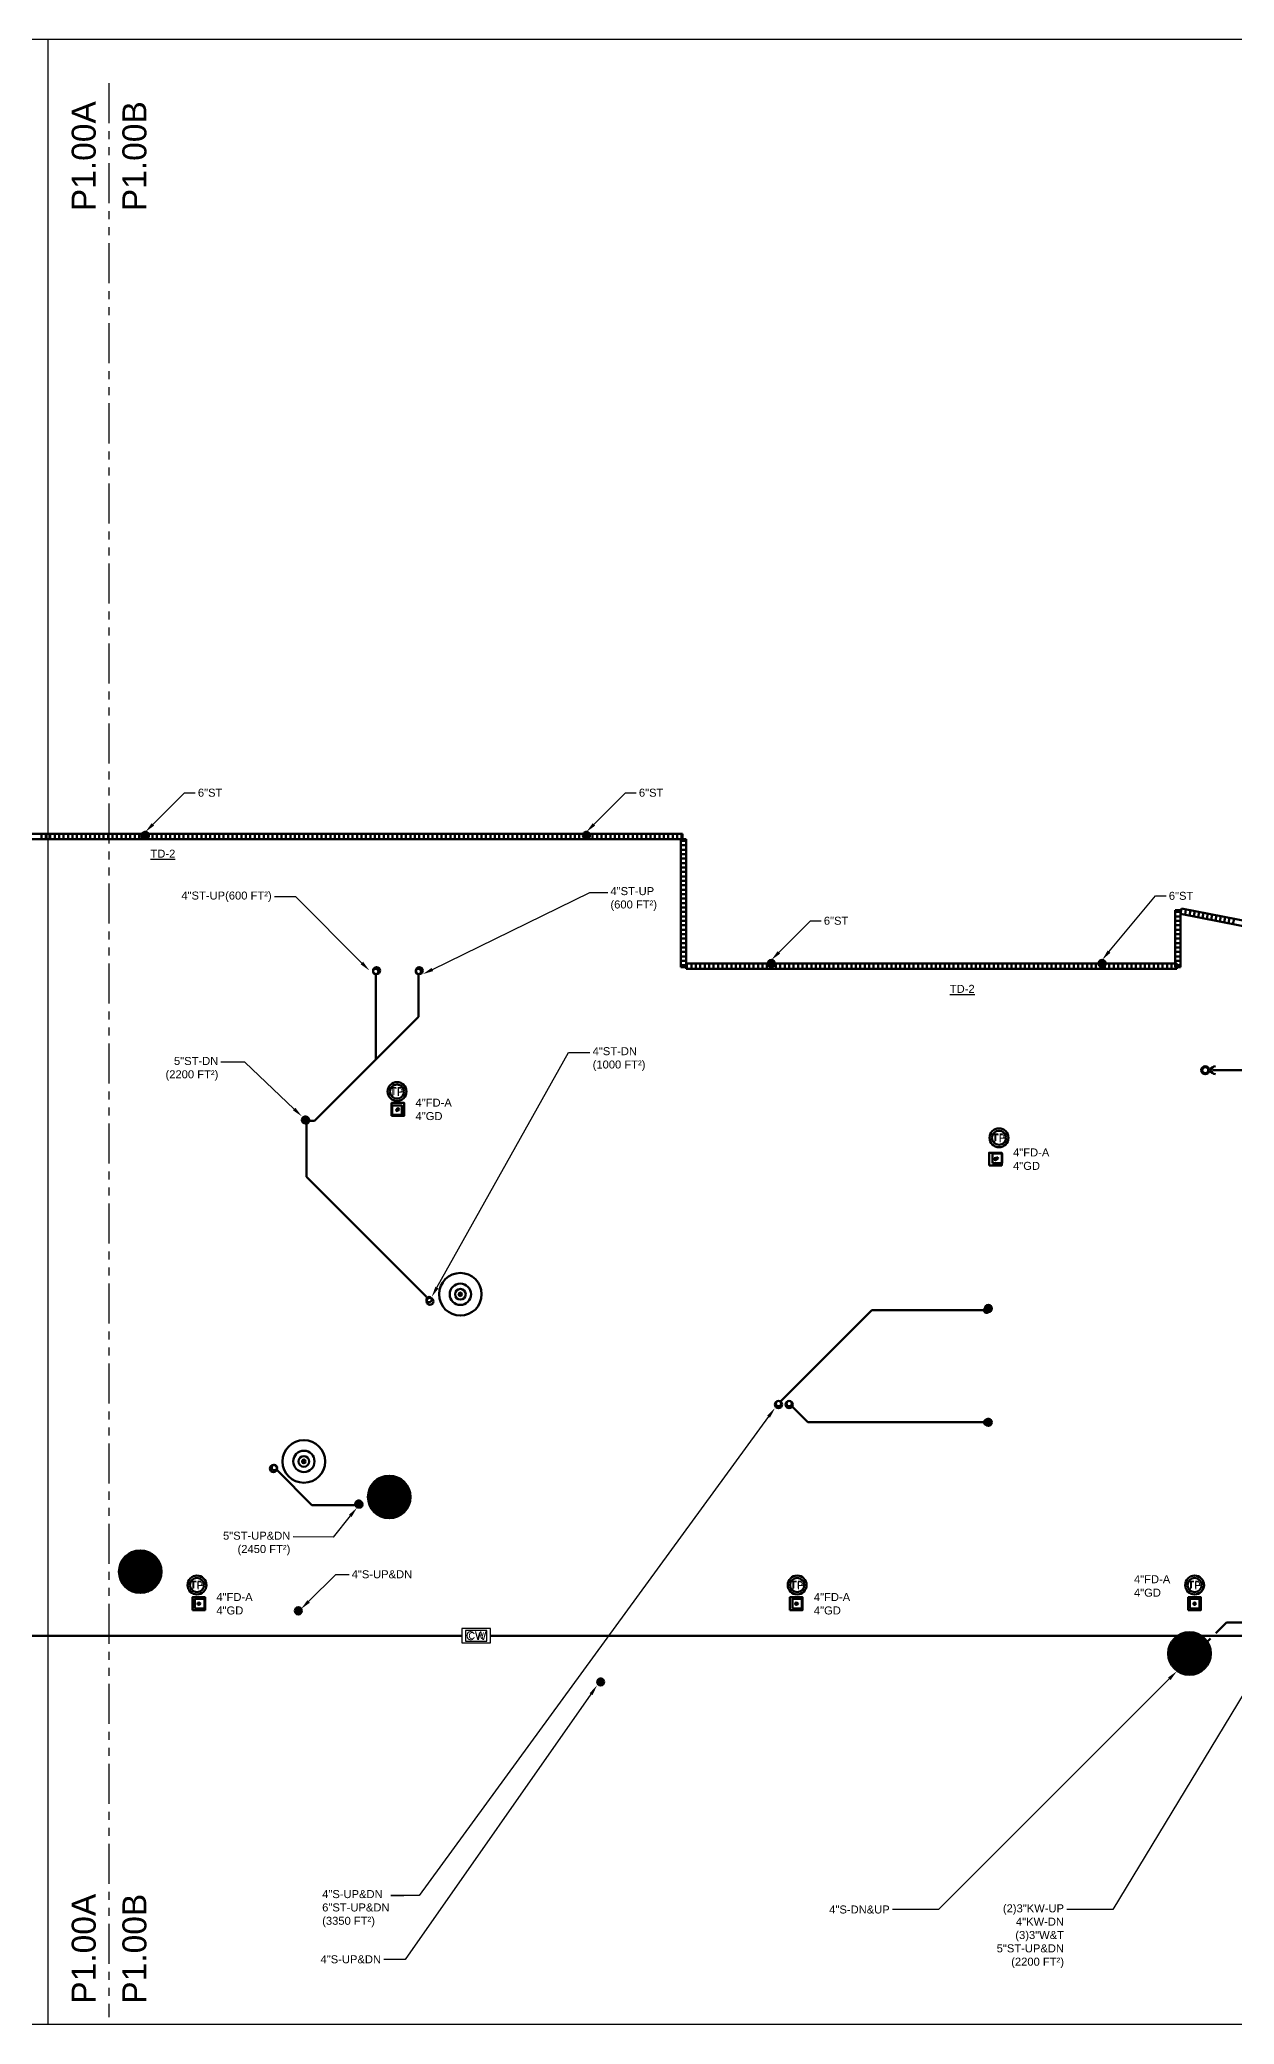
# Model space of a CAD drawing. Extents: x -3956 to 1666, y -2601 to 1886.
# Drawn here: x -2311 to -967, y -2601 to -369 of the extents above; entities that cross this region are included whole.
import ezdxf
from ezdxf.enums import TextEntityAlignment as Align

# ---------------------------------------------------------------- set-up
doc = ezdxf.new("R2010")
doc.units = 0
doc.header["$LTSCALE"] = 36
doc.header["$MEASUREMENT"] = 0
doc.linetypes.add('PHANTOM', pattern=[2.5, 1.25, -0.25, 0.25, -0.25, 0.25, -0.25])
doc.layers.add('G-ANNO-TEXT', color=70, linetype='Continuous')
doc.layers.add('P-DWG-LINE', color=3, linetype='PHANTOM')
for name, color, linetype, lineweight in [('P-CW-N', 4, 'Continuous', 60), ('P-CW-N @ 128', 4, 'Continuous', 60), ('P-CW-N @ 96', 4, 'Continuous', 60), ('P-GAS-N', 3, 'Continuous', 60), ('P-KW-N', 1, 'Continuous', 60), ('P-KW-N @ 128', 1, 'Continuous', 60), ('P-KW-N @ 96', 1, 'Continuous', 60), ('P-SAN-N', 6, 'Continuous', 60), ('P-SAN-N @ 1 (1)', 6, 'Continuous', 60), ('P-SAN-N @ 1 (2)', 6, 'Continuous', 60), ('P-SAN-N @ 12', 6, 'Continuous', 60), ('P-SAN-N @ 128', 6, 'Continuous', 60), ('P-SAN-N @ 16', 6, 'Continuous', 60), ('P-SAN-N @ 192', 6, 'Continuous', 60), ('P-SAN-N @ 2', 6, 'Continuous', 60), ('P-SAN-N @ 24', 6, 'Continuous', 60), ('P-SAN-N @ 384', 6, 'Continuous', 60), ('P-SAN-N @ 4', 6, 'Continuous', 60), ('P-SAN-N @ 48', 6, 'Continuous', 60), ('P-SAN-N @ 64', 6, 'Continuous', 60), ('P-SAN-N @ 768', 6, 'Continuous', 60), ('P-SAN-N @ 8', 6, 'Continuous', 60), ('P-SAN-N @ 96', 6, 'Continuous', 60), ('P-STRM-N', 2, 'Continuous', 60), ('P-STRM-N @ 1 (1)', 2, 'Continuous', 60), ('P-STRM-N @ 1 (2)', 2, 'Continuous', 60), ('P-STRM-N @ 12', 2, 'Continuous', 60), ('P-STRM-N @ 128', 2, 'Continuous', 60), ('P-STRM-N @ 16', 2, 'Continuous', 60), ('P-STRM-N @ 192', 2, 'Continuous', 60), ('P-STRM-N @ 2', 2, 'Continuous', 60), ('P-STRM-N @ 24', 2, 'Continuous', 60), ('P-STRM-N @ 384', 2, 'Continuous', 60), ('P-STRM-N @ 4', 2, 'Continuous', 60), ('P-STRM-N @ 48', 2, 'Continuous', 60), ('P-STRM-N @ 64', 2, 'Continuous', 60), ('P-STRM-N @ 768', 2, 'Continuous', 60), ('P-STRM-N @ 8', 2, 'Continuous', 60), ('P-STRM-N @ 96', 2, 'Continuous', 60)]:
    doc.layers.add(name, color=color, linetype=linetype, lineweight=lineweight)
doc.styles.add('Arial', font='arial.ttf')

# ---------------------------------------------------------------- blocks, each defined once
blk = doc.blocks.new('*U17')
at = {"linetype": 'Continuous'}
blk.add_lwpolyline([(-0.056, -0.056), (0.056, -0.056), (0.056, 0.056), (-0.056, 0.056)], close=True, dxfattribs=at)
at = {"color": 7, "linetype": 'Continuous'}
blk.add_circle((0, 0), 0.01, dxfattribs=at)
blk = doc.blocks.new('*U1371')
at = {"layer": 'P-SAN-N @ 128', "xscale": 128, "yscale": 128, "zscale": 128}
blk.add_blockref('*U17', (-1460, -2128.3), dxfattribs=at)
at = {"layer": 'P-SAN-N @ 96', "xscale": 96, "yscale": 96, "zscale": 96}
blk.add_blockref('*U17', (-1459, -2128.3), dxfattribs=at)
blk = doc.blocks.new('*U1372')
at = {"layer": 'P-SAN-N @ 128', "xscale": 128, "yscale": 128, "zscale": 128}
blk.add_blockref('*U17', (-1012, -2128.3), dxfattribs=at)
at = {"layer": 'P-SAN-N @ 96', "xscale": 96, "yscale": 96, "zscale": 96}
blk.add_blockref('*U17', (-1012, -2128.3), dxfattribs=at)
blk = doc.blocks.new('*U1378')
at = {"layer": 'P-SAN-N @ 128', "xscale": 128, "yscale": 128, "zscale": 128}
blk.add_blockref('*U17', (-1908, -1572.3), dxfattribs=at)
at = {"layer": 'P-SAN-N @ 96', "xscale": 96, "yscale": 96, "zscale": 96}
blk.add_blockref('*U17', (-1909, -1573.3), dxfattribs=at)
blk = doc.blocks.new('*U1379')
at = {"layer": 'P-SAN-N @ 128', "xscale": 128, "yscale": 128, "zscale": 128}
blk.add_blockref('*U17', (-1236, -1628.3), dxfattribs=at)
at = {"layer": 'P-SAN-N @ 96', "xscale": 96, "yscale": 96, "zscale": 96}
blk.add_blockref('*U17', (-1234, -1627.3), dxfattribs=at)
blk = doc.blocks.new('*U20')
at = {"linetype": 'Continuous'}
blk.add_circle((0, 0), 0.0352, dxfattribs=at)
blk.add_arc((0.09, 0), 0.0352, 90, 270, dxfattribs=at)
blk = doc.blocks.new('*U1386')
at = {"layer": 'P-KW-N @ 128', "xscale": 128, "yscale": 128, "zscale": 128}
blk.add_blockref('*U20', (-1000, -1528.3), dxfattribs=at)
at = {"layer": 'P-KW-N @ 96', "xscale": 96, "yscale": 96, "zscale": 96}
blk.add_blockref('*U20', (-1000, -1528.3), dxfattribs=at)
blk = doc.blocks.new('*U1406')
at = {"layer": 'P-SAN-N @ 128', "xscale": 128, "yscale": 128, "zscale": 128}
blk.add_blockref('*U17', (-2132, -2128.3), dxfattribs=at)
at = {"layer": 'P-SAN-N @ 96', "xscale": 96, "yscale": 96, "zscale": 96}
blk.add_blockref('*U17', (-2131, -2128.3), dxfattribs=at)
blk = doc.blocks.new('*U7')
blk.add_circle((0, 0), 0.0312)
blk = doc.blocks.new('*U1409')
at = {"layer": 'P-SAN-N @ 128', "xscale": 128, "yscale": 128, "zscale": 128, "rotation": 89.99999999999999}
blk.add_blockref('*U7', (-1480, -1904.3), dxfattribs=at)
at = {"layer": 'P-SAN-N @ 96', "xscale": 96, "yscale": 96, "zscale": 96, "rotation": 89.99999999999999}
blk.add_blockref('*U7', (-1480, -1903.3), dxfattribs=at)
blk = doc.blocks.new('*U1410')
at = {"layer": 'P-STRM-N @ 128', "xscale": 128, "yscale": 128, "zscale": 128}
blk.add_blockref('*U7', (-1468, -1904.3), dxfattribs=at)
at = {"layer": 'P-STRM-N @ 96', "xscale": 96, "yscale": 96, "zscale": 96}
blk.add_blockref('*U7', (-1468, -1903.3), dxfattribs=at)
blk = doc.blocks.new('*U25')
h = blk.add_hatch()
h.set_pattern_fill('ANSI31', color=256, scale=0.025, angle=135)
edge = h.paths.add_edge_path()
edge.add_arc((0, 0), 0.0313, 0, 360)
blk.add_circle((0, 0), 0.0312)
blk = doc.blocks.new('*U1411')
at = {"layer": 'P-STRM-N @ 128', "xscale": 128, "yscale": 128, "zscale": 128}
blk.add_blockref('*U25', (-1244, -1924.3), dxfattribs=at)
at = {"layer": 'P-STRM-N @ 96', "xscale": 96, "yscale": 96, "zscale": 96}
blk.add_blockref('*U25', (-1246, -1924.3), dxfattribs=at)
blk = doc.blocks.new('*U1412')
at = {"layer": 'P-SAN-N @ 128', "xscale": 128, "yscale": 128, "zscale": 128, "rotation": 89.99999999999999}
blk.add_blockref('*U25', (-1244, -1796.3), dxfattribs=at)
at = {"layer": 'P-SAN-N @ 96', "xscale": 96, "yscale": 96, "zscale": 96, "rotation": 89.99999999999999}
blk.add_blockref('*U25', (-1246, -1798.3), dxfattribs=at)
blk = doc.blocks.new('*U26')
at = {"linetype": 'Continuous'}
blk.add_circle((0, 0), 0.0829, dxfattribs=at)
at = {"layer": 'G-ANNO-TEXT', "linetype": 'Continuous', "style": 'Arial'}
blk.add_text('TP', height=0.0781, dxfattribs=at).set_placement((0, 0), align=Align.MIDDLE)
blk = doc.blocks.new('*U1425')
at = {"layer": 'P-SAN-N @ 128', "xscale": 128, "yscale": 128, "zscale": 128}
blk.add_blockref('*U26', (-1909, -1552.3), dxfattribs=at)
at = {"layer": 'P-SAN-N @ 96', "xscale": 96, "yscale": 96, "zscale": 96}
blk.add_blockref('*U26', (-1909, -1552.3), dxfattribs=at)
blk = doc.blocks.new('*U1429')
at = {"layer": 'P-SAN-N @ 128', "xscale": 128, "yscale": 128, "zscale": 128}
blk.add_blockref('*U26', (-2134, -2107.3), dxfattribs=at)
at = {"layer": 'P-SAN-N @ 96', "xscale": 96, "yscale": 96, "zscale": 96}
blk.add_blockref('*U26', (-2134, -2107.3), dxfattribs=at)
blk = doc.blocks.new('*U1430')
at = {"layer": 'P-SAN-N @ 128', "xscale": 128, "yscale": 128, "zscale": 128}
blk.add_blockref('*U26', (-1459, -2107.3), dxfattribs=at)
at = {"layer": 'P-SAN-N @ 96', "xscale": 96, "yscale": 96, "zscale": 96}
blk.add_blockref('*U26', (-1459, -2107.3), dxfattribs=at)
blk = doc.blocks.new('*U1431')
at = {"layer": 'P-SAN-N @ 128', "xscale": 128, "yscale": 128, "zscale": 128}
blk.add_blockref('*U26', (-1012, -2107.3), dxfattribs=at)
at = {"layer": 'P-SAN-N @ 96', "xscale": 96, "yscale": 96, "zscale": 96}
blk.add_blockref('*U26', (-1012, -2107.3), dxfattribs=at)
blk = doc.blocks.new('*U1432')
at = {"layer": 'P-SAN-N @ 128', "xscale": 128, "yscale": 128, "zscale": 128}
blk.add_blockref('*U26', (-1232, -1604.3), dxfattribs=at)
at = {"layer": 'P-SAN-N @ 96', "xscale": 96, "yscale": 96, "zscale": 96}
blk.add_blockref('*U26', (-1232, -1604.3), dxfattribs=at)
blk = doc.blocks.new('*U1440')
at = {"layer": 'P-STRM-N @ 128', "xscale": 128, "yscale": 128, "zscale": 128}
blk.add_blockref('*U25', (-1116, -1408.3), dxfattribs=at)
at = {"layer": 'P-STRM-N @ 96', "xscale": 96, "yscale": 96, "zscale": 96}
blk.add_blockref('*U25', (-1117, -1408.3), dxfattribs=at)
blk = doc.blocks.new('*U1441')
at = {"layer": 'P-STRM-N @ 128', "xscale": 128, "yscale": 128, "zscale": 128}
blk.add_blockref('*U25', (-1488, -1408.3), dxfattribs=at)
at = {"layer": 'P-STRM-N @ 96', "xscale": 96, "yscale": 96, "zscale": 96}
blk.add_blockref('*U25', (-1489, -1408.3), dxfattribs=at)
blk = doc.blocks.new('*U1442')
at = {"layer": 'P-STRM-N @ 128', "xscale": 128, "yscale": 128, "zscale": 128}
blk.add_blockref('*U25', (-1696, -1264.3), dxfattribs=at)
at = {"layer": 'P-STRM-N @ 96', "xscale": 96, "yscale": 96, "zscale": 96}
blk.add_blockref('*U25', (-1696, -1264.3), dxfattribs=at)
blk = doc.blocks.new('*U1443')
at = {"layer": 'P-STRM-N @ 128', "xscale": 128, "yscale": 128, "zscale": 128}
blk.add_blockref('*U25', (-2192, -1264.3), dxfattribs=at)
at = {"layer": 'P-STRM-N @ 96', "xscale": 96, "yscale": 96, "zscale": 96}
blk.add_blockref('*U25', (-2194, -1264.3), dxfattribs=at)
blk = doc.blocks.new('*U35')
at = {"layer": 'DEFPOINTS'}
blk.add_lwpolyline([(-0.125, -0.0625), (0.125, -0.0625), (0.125, 0.0625), (-0.125, 0.0625)], close=True, dxfattribs=at)
at = {"style": 'Arial'}
blk.add_text('CW', height=0.07812, dxfattribs=at).set_placement((0, 0), align=Align.MIDDLE)
blk = doc.blocks.new('*U1463')
at = {"layer": 'P-CW-N @ 128', "xscale": 128, "yscale": 128, "zscale": 128}
blk.add_blockref('*U35', (-1820, -2164.3), dxfattribs=at)
at = {"layer": 'P-CW-N @ 96', "xscale": 96, "yscale": 96, "zscale": 96}
blk.add_blockref('*U35', (-1820, -2164.3), dxfattribs=at)
blk = doc.blocks.new('*U1480')
at = {"layer": 'P-STRM-N @ 1 (1)'}
blk.add_blockref('*U7', (-1837.8, -1780.3), dxfattribs=at)
at = {"layer": 'P-STRM-N @ 1 (2)'}
blk.add_blockref('*U7', (-1837.8, -1780.3), dxfattribs=at)
at = {"layer": 'P-STRM-N @ 12', "xscale": 12, "yscale": 12, "zscale": 12}
blk.add_blockref('*U7', (-1837.8, -1780.3), dxfattribs=at)
at = {"layer": 'P-STRM-N @ 128', "xscale": 128, "yscale": 128, "zscale": 128}
blk.add_blockref('*U7', (-1872, -1788.3), dxfattribs=at)
at = {"layer": 'P-STRM-N @ 16', "xscale": 16, "yscale": 16, "zscale": 16}
blk.add_blockref('*U7', (-1837.8, -1780.3), dxfattribs=at)
at = {"layer": 'P-STRM-N @ 192', "xscale": 192, "yscale": 192, "zscale": 192}
blk.add_blockref('*U7', (-1837.8, -1780.3), dxfattribs=at)
at = {"layer": 'P-STRM-N @ 2', "xscale": 2, "yscale": 2, "zscale": 2}
blk.add_blockref('*U7', (-1837.8, -1780.3), dxfattribs=at)
at = {"layer": 'P-STRM-N @ 24', "xscale": 24, "yscale": 24, "zscale": 24}
blk.add_blockref('*U7', (-1837.8, -1780.3), dxfattribs=at)
at = {"layer": 'P-STRM-N @ 384', "xscale": 384, "yscale": 384, "zscale": 384}
blk.add_blockref('*U7', (-1837.8, -1780.3), dxfattribs=at)
at = {"layer": 'P-STRM-N @ 4', "xscale": 4, "yscale": 4, "zscale": 4}
blk.add_blockref('*U7', (-1837.8, -1780.3), dxfattribs=at)
at = {"layer": 'P-STRM-N @ 48', "xscale": 48, "yscale": 48, "zscale": 48}
blk.add_blockref('*U7', (-1837.8, -1780.3), dxfattribs=at)
at = {"layer": 'P-STRM-N @ 64', "xscale": 64, "yscale": 64, "zscale": 64}
blk.add_blockref('*U7', (-1837.8, -1780.3), dxfattribs=at)
at = {"layer": 'P-STRM-N @ 768', "xscale": 768, "yscale": 768, "zscale": 768}
blk.add_blockref('*U7', (-1837.8, -1780.3), dxfattribs=at)
at = {"layer": 'P-STRM-N @ 8', "xscale": 8, "yscale": 8, "zscale": 8}
blk.add_blockref('*U7', (-1837.8, -1780.3), dxfattribs=at)
at = {"layer": 'P-STRM-N @ 96', "xscale": 96, "yscale": 96, "zscale": 96}
blk.add_blockref('*U7', (-1873, -1786.3), dxfattribs=at)
blk = doc.blocks.new('*U1481')
at = {"layer": 'P-STRM-N @ 1 (1)'}
blk.add_blockref('*U7', (-2013.8, -1968.3), dxfattribs=at)
at = {"layer": 'P-STRM-N @ 1 (2)'}
blk.add_blockref('*U7', (-2013.8, -1968.3), dxfattribs=at)
at = {"layer": 'P-STRM-N @ 12', "xscale": 12, "yscale": 12, "zscale": 12}
blk.add_blockref('*U7', (-2013.8, -1968.3), dxfattribs=at)
at = {"layer": 'P-STRM-N @ 128', "xscale": 128, "yscale": 128, "zscale": 128}
blk.add_blockref('*U7', (-2048, -1976.3), dxfattribs=at)
at = {"layer": 'P-STRM-N @ 16', "xscale": 16, "yscale": 16, "zscale": 16}
blk.add_blockref('*U7', (-2013.8, -1968.3), dxfattribs=at)
at = {"layer": 'P-STRM-N @ 192', "xscale": 192, "yscale": 192, "zscale": 192}
blk.add_blockref('*U7', (-2013.8, -1968.3), dxfattribs=at)
at = {"layer": 'P-STRM-N @ 2', "xscale": 2, "yscale": 2, "zscale": 2}
blk.add_blockref('*U7', (-2013.8, -1968.3), dxfattribs=at)
at = {"layer": 'P-STRM-N @ 24', "xscale": 24, "yscale": 24, "zscale": 24}
blk.add_blockref('*U7', (-2013.8, -1968.3), dxfattribs=at)
at = {"layer": 'P-STRM-N @ 384', "xscale": 384, "yscale": 384, "zscale": 384}
blk.add_blockref('*U7', (-2013.8, -1968.3), dxfattribs=at)
at = {"layer": 'P-STRM-N @ 4', "xscale": 4, "yscale": 4, "zscale": 4}
blk.add_blockref('*U7', (-2013.8, -1968.3), dxfattribs=at)
at = {"layer": 'P-STRM-N @ 48', "xscale": 48, "yscale": 48, "zscale": 48}
blk.add_blockref('*U7', (-2013.8, -1968.3), dxfattribs=at)
at = {"layer": 'P-STRM-N @ 64', "xscale": 64, "yscale": 64, "zscale": 64}
blk.add_blockref('*U7', (-2013.8, -1968.3), dxfattribs=at)
at = {"layer": 'P-STRM-N @ 768', "xscale": 768, "yscale": 768, "zscale": 768}
blk.add_blockref('*U7', (-2013.8, -1968.3), dxfattribs=at)
at = {"layer": 'P-STRM-N @ 8', "xscale": 8, "yscale": 8, "zscale": 8}
blk.add_blockref('*U7', (-2013.8, -1968.3), dxfattribs=at)
at = {"layer": 'P-STRM-N @ 96', "xscale": 96, "yscale": 96, "zscale": 96}
blk.add_blockref('*U7', (-2047, -1975.3), dxfattribs=at)
blk = doc.blocks.new('*U21')
blk.add_circle((0, 0), 0.0312)
blk = doc.blocks.new('*U1482')
at = {"layer": 'P-STRM-N @ 128', "xscale": 128, "yscale": 128, "zscale": 128}
blk.add_blockref('*U21', (-1932, -1416.3), dxfattribs=at)
at = {"layer": 'P-STRM-N @ 96', "xscale": 96, "yscale": 96, "zscale": 96}
blk.add_blockref('*U21', (-1933, -1417.3), dxfattribs=at)
blk = doc.blocks.new('*U1483')
at = {"layer": 'P-STRM-N @ 128', "xscale": 128, "yscale": 128, "zscale": 128}
blk.add_blockref('*U21', (-1884, -1416.3), dxfattribs=at)
at = {"layer": 'P-STRM-N @ 96', "xscale": 96, "yscale": 96, "zscale": 96}
blk.add_blockref('*U21', (-1885, -1417.3), dxfattribs=at)
blk = doc.blocks.new('*U24')
h = blk.add_hatch()
h.set_pattern_fill('ANSI31', color=256, scale=0.025, angle=135)
edge = h.paths.add_edge_path()
edge.add_arc((0, 0), 0.0313, 0, 360)
blk.add_circle((0, 0), 0.0312)
blk = doc.blocks.new('*U1489')
at = {"layer": 'P-STRM-N @ 128', "xscale": 128, "yscale": 128, "zscale": 128}
blk.add_blockref('*U24', (-2012, -1584.3), dxfattribs=at)
at = {"layer": 'P-STRM-N @ 96', "xscale": 96, "yscale": 96, "zscale": 96}
blk.add_blockref('*U24', (-2011, -1585.3), dxfattribs=at)
blk = doc.blocks.new('*U1490')
at = {"layer": 'P-STRM-N @ 1 (1)'}
blk.add_blockref('*U25', (-1917.8, -2008.3), dxfattribs=at)
at = {"layer": 'P-STRM-N @ 1 (2)'}
blk.add_blockref('*U25', (-1917.8, -2008.3), dxfattribs=at)
at = {"layer": 'P-STRM-N @ 12', "xscale": 12, "yscale": 12, "zscale": 12}
blk.add_blockref('*U25', (-1917.8, -2008.3), dxfattribs=at)
at = {"layer": 'P-STRM-N @ 128', "xscale": 128, "yscale": 128, "zscale": 128}
blk.add_blockref('*U25', (-1952, -2016.3), dxfattribs=at)
at = {"layer": 'P-STRM-N @ 16', "xscale": 16, "yscale": 16, "zscale": 16}
blk.add_blockref('*U25', (-1917.8, -2008.3), dxfattribs=at)
at = {"layer": 'P-STRM-N @ 192', "xscale": 192, "yscale": 192, "zscale": 192}
blk.add_blockref('*U25', (-1917.8, -2008.3), dxfattribs=at)
at = {"layer": 'P-STRM-N @ 2', "xscale": 2, "yscale": 2, "zscale": 2}
blk.add_blockref('*U25', (-1917.8, -2008.3), dxfattribs=at)
at = {"layer": 'P-STRM-N @ 24', "xscale": 24, "yscale": 24, "zscale": 24}
blk.add_blockref('*U25', (-1917.8, -2008.3), dxfattribs=at)
at = {"layer": 'P-STRM-N @ 384', "xscale": 384, "yscale": 384, "zscale": 384}
blk.add_blockref('*U25', (-1917.8, -2008.3), dxfattribs=at)
at = {"layer": 'P-STRM-N @ 4', "xscale": 4, "yscale": 4, "zscale": 4}
blk.add_blockref('*U25', (-1917.8, -2008.3), dxfattribs=at)
at = {"layer": 'P-STRM-N @ 48', "xscale": 48, "yscale": 48, "zscale": 48}
blk.add_blockref('*U25', (-1917.8, -2008.3), dxfattribs=at)
at = {"layer": 'P-STRM-N @ 64', "xscale": 64, "yscale": 64, "zscale": 64}
blk.add_blockref('*U25', (-1917.8, -2008.3), dxfattribs=at)
at = {"layer": 'P-STRM-N @ 768', "xscale": 768, "yscale": 768, "zscale": 768}
blk.add_blockref('*U25', (-1917.8, -2008.3), dxfattribs=at)
at = {"layer": 'P-STRM-N @ 8', "xscale": 8, "yscale": 8, "zscale": 8}
blk.add_blockref('*U25', (-1917.8, -2008.3), dxfattribs=at)
at = {"layer": 'P-STRM-N @ 96', "xscale": 96, "yscale": 96, "zscale": 96}
blk.add_blockref('*U25', (-1951, -2017.3), dxfattribs=at)
blk = doc.blocks.new('*U1519')
at = {"layer": 'P-SAN-N @ 1 (1)', "rotation": 180}
blk.add_blockref('*U25', (-1017.8, -2184.3), dxfattribs=at)
at = {"layer": 'P-SAN-N @ 1 (2)', "rotation": 180}
blk.add_blockref('*U25', (-1017.8, -2184.3), dxfattribs=at)
at = {"layer": 'P-SAN-N @ 12', "xscale": 12, "yscale": 12, "zscale": 12, "rotation": 180}
blk.add_blockref('*U25', (-1017.8, -2184.3), dxfattribs=at)
at = {"layer": 'P-SAN-N @ 128', "xscale": 128, "yscale": 128, "zscale": 128, "rotation": 180}
blk.add_blockref('*U25', (-1028, -2200.3), dxfattribs=at)
at = {"layer": 'P-SAN-N @ 16', "xscale": 16, "yscale": 16, "zscale": 16, "rotation": 180}
blk.add_blockref('*U25', (-1017.8, -2184.3), dxfattribs=at)
at = {"layer": 'P-SAN-N @ 192', "xscale": 192, "yscale": 192, "zscale": 192, "rotation": 180}
blk.add_blockref('*U25', (-1017.8, -2184.3), dxfattribs=at)
at = {"layer": 'P-SAN-N @ 2', "xscale": 2, "yscale": 2, "zscale": 2, "rotation": 180}
blk.add_blockref('*U25', (-1017.8, -2184.3), dxfattribs=at)
at = {"layer": 'P-SAN-N @ 24', "xscale": 24, "yscale": 24, "zscale": 24, "rotation": 180}
blk.add_blockref('*U25', (-1017.8, -2184.3), dxfattribs=at)
at = {"layer": 'P-SAN-N @ 384', "xscale": 384, "yscale": 384, "zscale": 384, "rotation": 180}
blk.add_blockref('*U25', (-1017.8, -2184.3), dxfattribs=at)
at = {"layer": 'P-SAN-N @ 4', "xscale": 4, "yscale": 4, "zscale": 4, "rotation": 180}
blk.add_blockref('*U25', (-1017.8, -2184.3), dxfattribs=at)
at = {"layer": 'P-SAN-N @ 48', "xscale": 48, "yscale": 48, "zscale": 48, "rotation": 180}
blk.add_blockref('*U25', (-1017.8, -2184.3), dxfattribs=at)
at = {"layer": 'P-SAN-N @ 64', "xscale": 64, "yscale": 64, "zscale": 64, "rotation": 180}
blk.add_blockref('*U25', (-1017.8, -2184.3), dxfattribs=at)
at = {"layer": 'P-SAN-N @ 768', "xscale": 768, "yscale": 768, "zscale": 768, "rotation": 180}
blk.add_blockref('*U25', (-1017.8, -2184.3), dxfattribs=at)
at = {"layer": 'P-SAN-N @ 8', "xscale": 8, "yscale": 8, "zscale": 8, "rotation": 180}
blk.add_blockref('*U25', (-1017.8, -2184.3), dxfattribs=at)
at = {"layer": 'P-SAN-N @ 96', "xscale": 96, "yscale": 96, "zscale": 96, "rotation": 180}
blk.add_blockref('*U25', (-1027, -2200.3), dxfattribs=at)
blk = doc.blocks.new('*U1537')
at = {"layer": 'P-SAN-N @ 1 (1)'}
blk.add_blockref('*U25', (-2197.8, -2092.3), dxfattribs=at)
at = {"layer": 'P-SAN-N @ 1 (2)'}
blk.add_blockref('*U25', (-2197.8, -2092.3), dxfattribs=at)
at = {"layer": 'P-SAN-N @ 12', "xscale": 12, "yscale": 12, "zscale": 12}
blk.add_blockref('*U25', (-2197.8, -2092.3), dxfattribs=at)
at = {"layer": 'P-SAN-N @ 128', "xscale": 128, "yscale": 128, "zscale": 128}
blk.add_blockref('*U25', (-2020, -2136.3), dxfattribs=at)
at = {"layer": 'P-SAN-N @ 16', "xscale": 16, "yscale": 16, "zscale": 16}
blk.add_blockref('*U25', (-2197.8, -2092.3), dxfattribs=at)
at = {"layer": 'P-SAN-N @ 192', "xscale": 192, "yscale": 192, "zscale": 192}
blk.add_blockref('*U25', (-2197.8, -2092.3), dxfattribs=at)
at = {"layer": 'P-SAN-N @ 2', "xscale": 2, "yscale": 2, "zscale": 2}
blk.add_blockref('*U25', (-2197.8, -2092.3), dxfattribs=at)
at = {"layer": 'P-SAN-N @ 24', "xscale": 24, "yscale": 24, "zscale": 24}
blk.add_blockref('*U25', (-2197.8, -2092.3), dxfattribs=at)
at = {"layer": 'P-SAN-N @ 384', "xscale": 384, "yscale": 384, "zscale": 384}
blk.add_blockref('*U25', (-2197.8, -2092.3), dxfattribs=at)
at = {"layer": 'P-SAN-N @ 4', "xscale": 4, "yscale": 4, "zscale": 4}
blk.add_blockref('*U25', (-2197.8, -2092.3), dxfattribs=at)
at = {"layer": 'P-SAN-N @ 48', "xscale": 48, "yscale": 48, "zscale": 48}
blk.add_blockref('*U25', (-2197.8, -2092.3), dxfattribs=at)
at = {"layer": 'P-SAN-N @ 64', "xscale": 64, "yscale": 64, "zscale": 64}
blk.add_blockref('*U25', (-2197.8, -2092.3), dxfattribs=at)
at = {"layer": 'P-SAN-N @ 768', "xscale": 768, "yscale": 768, "zscale": 768}
blk.add_blockref('*U25', (-2197.8, -2092.3), dxfattribs=at)
at = {"layer": 'P-SAN-N @ 8', "xscale": 8, "yscale": 8, "zscale": 8}
blk.add_blockref('*U25', (-2197.8, -2092.3), dxfattribs=at)
at = {"layer": 'P-SAN-N @ 96', "xscale": 96, "yscale": 96, "zscale": 96}
blk.add_blockref('*U25', (-2020, -2137.3), dxfattribs=at)
blk = doc.blocks.new('*U1538')
at = {"layer": 'P-SAN-N @ 128', "xscale": 128, "yscale": 128, "zscale": 128, "rotation": 180}
blk.add_blockref('*U25', (-1680, -2216.3), dxfattribs=at)
at = {"layer": 'P-SAN-N @ 96', "xscale": 96, "yscale": 96, "zscale": 96, "rotation": 180}
blk.add_blockref('*U25', (-1680, -2216.3), dxfattribs=at)

msp = doc.modelspace()

# ---------------------------------------------------------------- linework, layer by layer
at = {"layer": 'DEFPOINTS'}
for p, q in [((-664, -369.3), (-3700, -369.3)), ((734.2, -369.3), (-2301.8, -369.3)), ((-2301.8, -369.3), (-2301.8, -2601.3)), ((-3700, -2601.3), (-664, -2601.3)), ((-2301.8, -2601.3), (734.2, -2601.3))]:
    msp.add_line(p, q, dxfattribs=at)
at = {"layer": 'G-ANNO-TEXT'}
msp.add_line((-1915.9, -2456.3), (-1901.2, -2456.3), dxfattribs=at)
for points in [[(-2183.5, -1251.8), (-2148, -1216.3), (-2136, -1216.3)], [(-1687.5, -1251.8), (-1652, -1216.3), (-1640, -1216.3)], [(-1948.5, -1407.8), (-2023, -1333.3), (-2047, -1333.3)], [(-1869.2, -1415), (-1692, -1328.3), (-1672, -1328.3)], [(-1108.3, -1395), (-1056, -1332.3), (-1044, -1332.3)], [(-1479.5, -1395.8), (-1444, -1360.3), (-1432, -1360.3)], [(-1864.1, -1772.8), (-1716, -1508.3), (-1692, -1508.3)], [(-2024.7, -1572), (-2080, -1519.3), (-2107, -1519.3)], [(-1491.1, -1917.9), (-1884, -2456.3), (-1915.9, -2456.3)], [(-802.2, -1974.5), (-1104, -2472.3), (-1155.9, -2472.3)], [(-1961.6, -2029.5), (-1981, -2053.3), (-2026, -2053.1)], [(-2008.5, -2125.8), (-1978, -2095.3), (-1963, -2095.3)], [(-1690.9, -2230.1), (-1900, -2528.3), (-1924, -2528.3)], [(-1040.5, -2212.7), (-1300, -2472.3), (-1351.9, -2472.3)]]:
    msp.add_lwpolyline(points, dxfattribs=at)
for points in [[(-2182.1, -1253.2), (-2192, -1260.3), (-2184.9, -1250.4)], [(-1686.1, -1253.2), (-1696, -1260.3), (-1688.9, -1250.4)], [(-1478.1, -1397.2), (-1488, -1404.3), (-1480.9, -1394.4)], [(-1106.8, -1396.3), (-1116, -1404.3), (-1109.9, -1393.8)], [(-1947.1, -1406.4), (-1940, -1416.3), (-1949.9, -1409.2)], [(-1868.3, -1416.8), (-1880, -1420.3), (-1870.1, -1413.2)], [(-2023.3, -1570.5), (-2016, -1580.3), (-2026.1, -1573.4)], [(-1862.4, -1773.8), (-1870, -1783.3), (-1865.9, -1771.8)], [(-1492.7, -1916.8), (-1484, -1908.3), (-1489.5, -1919.1)], [(-1963.1, -2028.3), (-1954, -2020.3), (-1960.1, -2030.8)], [(-2007.1, -2127.2), (-2017, -2134.3), (-2009.9, -2124.4)], [(-1041.9, -2211.3), (-1032, -2204.3), (-1039.1, -2214.2)], [(-1692.5, -2228.9), (-1684, -2220.3), (-1689.3, -2231.2)]]:
    msp.add_solid(points, dxfattribs=at)
at = {"layer": 'P-CW-N'}
for p, q in [((-3127, -2164.3), (-1836, -2164.3)), ((-1804, -2164.3), (-28, -2164.3))]:
    msp.add_line(p, q, dxfattribs=at)
at = {"layer": 'P-DWG-LINE'}
msp.add_line((-2233, -418.3), (-2233, -2593.3), dxfattribs=at)
at = {"layer": 'P-GAS-N', "color": 7}
for p, q in [((-1538, -1408.3), (-1538, -1414.3)), ((-1533, -1408.3), (-1533, -1414.3)), ((-1528, -1408.3), (-1528, -1414.3)), ((-1523, -1408.3), (-1523, -1414.3)), ((-1518, -1408.3), (-1518, -1414.3)), ((-1513, -1408.3), (-1513, -1414.3)), ((-1508, -1408.3), (-1508, -1414.3)), ((-1503, -1408.3), (-1503, -1414.3)), ((-1498, -1408.3), (-1498, -1414.3)), ((-1493, -1408.3), (-1493, -1414.3)), ((-1488, -1408.3), (-1488, -1414.3)), ((-1483, -1408.3), (-1483, -1414.3)), ((-1478, -1408.3), (-1478, -1414.3)), ((-1473, -1408.3), (-1473, -1414.3)), ((-1468, -1408.3), (-1468, -1414.3)), ((-1463, -1408.3), (-1463, -1414.3)), ((-1458, -1408.3), (-1458, -1414.3)), ((-1453, -1408.3), (-1453, -1414.3)), ((-1448, -1408.3), (-1448, -1414.3)), ((-1443, -1408.3), (-1443, -1414.3)), ((-1438, -1408.3), (-1438, -1414.3)), ((-1433, -1408.3), (-1433, -1414.3)), ((-1428, -1408.3), (-1428, -1414.3)), ((-1423, -1408.3), (-1423, -1414.3)), ((-1418, -1408.3), (-1418, -1414.3)), ((-1413, -1408.3), (-1413, -1414.3)), ((-1408, -1408.3), (-1408, -1414.3)), ((-1403, -1408.3), (-1403, -1414.3)), ((-1398, -1408.3), (-1398, -1414.3)), ((-1393, -1408.3), (-1393, -1414.3)), ((-1388, -1408.3), (-1388, -1414.3)), ((-1383, -1408.3), (-1383, -1414.3)), ((-1378, -1408.3), (-1378, -1414.3)), ((-1373, -1408.3), (-1373, -1414.3)), ((-1368, -1408.3), (-1368, -1414.3)), ((-1363, -1408.3), (-1363, -1414.3)), ((-1358, -1408.3), (-1358, -1414.3)), ((-1353, -1408.3), (-1353, -1414.3)), ((-1348, -1408.3), (-1348, -1414.3)), ((-1343, -1408.3), (-1343, -1414.3)), ((-1338, -1408.3), (-1338, -1414.3)), ((-1333, -1408.3), (-1333, -1414.3)), ((-1328, -1408.3), (-1328, -1414.3)), ((-1323, -1408.3), (-1323, -1414.3)), ((-1318, -1408.3), (-1318, -1414.3)), ((-1313, -1408.3), (-1313, -1414.3)), ((-1308, -1408.3), (-1308, -1414.3)), ((-1303, -1408.3), (-1303, -1414.3)), ((-1298, -1408.3), (-1298, -1414.3)), ((-1293, -1408.3), (-1293, -1414.3)), ((-1288, -1408.3), (-1288, -1414.3)), ((-1283, -1408.3), (-1283, -1414.3)), ((-1278, -1408.3), (-1278, -1414.3)), ((-1273, -1408.3), (-1273, -1414.3)), ((-1268, -1408.3), (-1268, -1414.3)), ((-1263, -1408.3), (-1263, -1414.3)), ((-1258, -1408.3), (-1258, -1414.3)), ((-1253, -1408.3), (-1253, -1414.3)), ((-1248, -1408.3), (-1248, -1414.3)), ((-1243, -1408.3), (-1243, -1414.3)), ((-1238, -1408.3), (-1238, -1414.3)), ((-1233, -1408.3), (-1233, -1414.3)), ((-1228, -1408.3), (-1228, -1414.3)), ((-1223, -1408.3), (-1223, -1414.3)), ((-1218, -1408.3), (-1218, -1414.3)), ((-1213, -1408.3), (-1213, -1414.3)), ((-1208, -1408.3), (-1208, -1414.3)), ((-1203, -1408.3), (-1203, -1414.3)), ((-1198, -1408.3), (-1198, -1414.3)), ((-1193, -1408.3), (-1193, -1414.3)), ((-1188, -1408.3), (-1188, -1414.3)), ((-1183, -1408.3), (-1183, -1414.3)), ((-1178, -1408.3), (-1178, -1414.3)), ((-1173, -1408.3), (-1173, -1414.3)), ((-1168, -1408.3), (-1168, -1414.3)), ((-1163, -1408.3), (-1163, -1414.3)), ((-1158, -1408.3), (-1158, -1414.3)), ((-1153, -1408.3), (-1153, -1414.3)), ((-1148, -1408.3), (-1148, -1414.3)), ((-1143, -1408.3), (-1143, -1414.3)), ((-1138, -1408.3), (-1138, -1414.3)), ((-1133, -1408.3), (-1133, -1414.3)), ((-1128, -1408.3), (-1128, -1414.3)), ((-1123, -1408.3), (-1123, -1414.3)), ((-1118, -1408.3), (-1118, -1414.3)), ((-1113, -1408.3), (-1113, -1414.3)), ((-1108, -1408.3), (-1108, -1414.3)), ((-1103, -1408.3), (-1103, -1414.3)), ((-1098, -1408.3), (-1098, -1414.3)), ((-1093, -1408.3), (-1093, -1414.3)), ((-1088, -1408.3), (-1088, -1414.3)), ((-1083, -1408.3), (-1083, -1414.3)), ((-1078, -1408.3), (-1078, -1414.3)), ((-1073, -1408.3), (-1073, -1414.3)), ((-1068, -1408.3), (-1068, -1414.3)), ((-1063, -1408.3), (-1063, -1414.3)), ((-1058, -1408.3), (-1058, -1414.3)), ((-1053, -1408.3), (-1053, -1414.3)), ((-1048, -1408.3), (-1048, -1414.3)), ((-1043, -1408.3), (-1043, -1414.3)), ((-1038, -1408.3), (-1038, -1414.3)), ((-1033, -1408.3), (-1033, -1414.3))]:
    msp.add_line(p, q, dxfattribs=at)
at = {"layer": 'P-KW-N'}
msp.add_line((-991, -1528.3), (-805, -1528.3), dxfattribs=at)
at = {"layer": 'P-SAN-N', "color": 7}
for p, q in [((-2309, -1268.3), (-2309, -1262.3)), ((-2304, -1268.3), (-2304, -1262.3)), ((-2299, -1268.3), (-2299, -1262.3)), ((-2294, -1268.3), (-2294, -1262.3)), ((-2289, -1268.3), (-2289, -1262.3)), ((-2284, -1268.3), (-2284, -1262.3)), ((-2279, -1268.3), (-2279, -1262.3)), ((-2274, -1268.3), (-2274, -1262.3)), ((-2269, -1268.3), (-2269, -1262.3)), ((-2264, -1268.3), (-2264, -1262.3)), ((-2259, -1268.3), (-2259, -1262.3)), ((-2254, -1268.3), (-2254, -1262.3)), ((-2249, -1268.3), (-2249, -1262.3)), ((-2244, -1268.3), (-2244, -1262.3)), ((-2239, -1268.3), (-2239, -1262.3)), ((-2234, -1268.3), (-2234, -1262.3)), ((-2229, -1268.3), (-2229, -1262.3)), ((-2224, -1268.3), (-2224, -1262.3)), ((-2219, -1268.3), (-2219, -1262.3)), ((-2214, -1268.3), (-2214, -1262.3)), ((-2209, -1268.3), (-2209, -1262.3)), ((-2204, -1268.3), (-2204, -1262.3)), ((-2199, -1268.3), (-2199, -1262.3)), ((-2194, -1268.3), (-2194, -1262.3)), ((-2189, -1268.3), (-2189, -1262.3)), ((-2184, -1268.3), (-2184, -1262.3)), ((-2179, -1268.3), (-2179, -1262.3)), ((-2174, -1268.3), (-2174, -1262.3)), ((-2169, -1268.3), (-2169, -1262.3)), ((-2164, -1268.3), (-2164, -1262.3)), ((-2159, -1268.3), (-2159, -1262.3)), ((-2154, -1268.3), (-2154, -1262.3)), ((-2149, -1268.3), (-2149, -1262.3)), ((-2144, -1268.3), (-2144, -1262.3)), ((-2139, -1268.3), (-2139, -1262.3)), ((-2134, -1268.3), (-2134, -1262.3)), ((-2129, -1268.3), (-2129, -1262.3)), ((-2124, -1268.3), (-2124, -1262.3)), ((-2119, -1268.3), (-2119, -1262.3)), ((-2114, -1268.3), (-2114, -1262.3)), ((-2109, -1268.3), (-2109, -1262.3)), ((-2104, -1268.3), (-2104, -1262.3)), ((-2099, -1268.3), (-2099, -1262.3)), ((-2094, -1268.3), (-2094, -1262.3)), ((-2089, -1268.3), (-2089, -1262.3)), ((-2084, -1268.3), (-2084, -1262.3)), ((-2079, -1268.3), (-2079, -1262.3)), ((-2074, -1268.3), (-2074, -1262.3)), ((-2069, -1268.3), (-2069, -1262.3)), ((-2064, -1268.3), (-2064, -1262.3)), ((-2059, -1268.3), (-2059, -1262.3)), ((-2054, -1268.3), (-2054, -1262.3)), ((-2049, -1268.3), (-2049, -1262.3)), ((-2044, -1268.3), (-2044, -1262.3)), ((-2039, -1268.3), (-2039, -1262.3)), ((-2034, -1268.3), (-2034, -1262.3)), ((-2029, -1268.3), (-2029, -1262.3)), ((-2024, -1268.3), (-2024, -1262.3)), ((-2019, -1268.3), (-2019, -1262.3)), ((-2014, -1268.3), (-2014, -1262.3)), ((-2009, -1268.3), (-2009, -1262.3)), ((-2004, -1268.3), (-2004, -1262.3)), ((-1999, -1268.3), (-1999, -1262.3)), ((-1994, -1268.3), (-1994, -1262.3)), ((-1989, -1268.3), (-1989, -1262.3)), ((-1984, -1268.3), (-1984, -1262.3)), ((-1979, -1268.3), (-1979, -1262.3)), ((-1974, -1268.3), (-1974, -1262.3)), ((-1969, -1268.3), (-1969, -1262.3)), ((-1964, -1268.3), (-1964, -1262.3)), ((-1959, -1268.3), (-1959, -1262.3)), ((-1954, -1268.3), (-1954, -1262.3)), ((-1949, -1268.3), (-1949, -1262.3)), ((-1944, -1268.3), (-1944, -1262.3)), ((-1939, -1268.3), (-1939, -1262.3)), ((-1934, -1268.3), (-1934, -1262.3)), ((-1929, -1268.3), (-1929, -1262.3)), ((-1924, -1268.3), (-1924, -1262.3)), ((-1919, -1268.3), (-1919, -1262.3)), ((-1914, -1268.3), (-1914, -1262.3)), ((-1909, -1268.3), (-1909, -1262.3)), ((-1904, -1268.3), (-1904, -1262.3)), ((-1899, -1268.3), (-1899, -1262.3)), ((-1894, -1268.3), (-1894, -1262.3)), ((-1889, -1268.3), (-1889, -1262.3)), ((-1884, -1268.3), (-1884, -1262.3)), ((-1879, -1268.3), (-1879, -1262.3)), ((-1874, -1268.3), (-1874, -1262.3)), ((-1869, -1268.3), (-1869, -1262.3)), ((-1864, -1268.3), (-1864, -1262.3)), ((-1859, -1268.3), (-1859, -1262.3)), ((-1854, -1268.3), (-1854, -1262.3)), ((-1849, -1268.3), (-1849, -1262.3)), ((-1844, -1268.3), (-1844, -1262.3)), ((-1839, -1268.3), (-1839, -1262.3)), ((-1834, -1268.3), (-1834, -1262.3)), ((-1829, -1268.3), (-1829, -1262.3)), ((-1824, -1268.3), (-1824, -1262.3)), ((-1819, -1268.3), (-1819, -1262.3)), ((-1814, -1268.3), (-1814, -1262.3)), ((-1809, -1268.3), (-1809, -1262.3)), ((-1804, -1268.3), (-1804, -1262.3)), ((-1799, -1268.3), (-1799, -1262.3)), ((-1794, -1268.3), (-1794, -1262.3)), ((-1789, -1268.3), (-1789, -1262.3)), ((-1784, -1268.3), (-1784, -1262.3)), ((-1779, -1268.3), (-1779, -1262.3)), ((-1774, -1268.3), (-1774, -1262.3)), ((-1769, -1268.3), (-1769, -1262.3)), ((-1764, -1268.3), (-1764, -1262.3)), ((-1759, -1268.3), (-1759, -1262.3)), ((-1754, -1268.3), (-1754, -1262.3)), ((-1749, -1268.3), (-1749, -1262.3)), ((-1744, -1268.3), (-1744, -1262.3)), ((-1739, -1268.3), (-1739, -1262.3)), ((-1734, -1268.3), (-1734, -1262.3)), ((-1729, -1268.3), (-1729, -1262.3)), ((-1724, -1268.3), (-1724, -1262.3)), ((-1719, -1268.3), (-1719, -1262.3)), ((-1714, -1268.3), (-1714, -1262.3)), ((-1709, -1268.3), (-1709, -1262.3)), ((-1704, -1268.3), (-1704, -1262.3)), ((-1699, -1268.3), (-1699, -1262.3)), ((-1694, -1268.3), (-1694, -1262.3)), ((-1689, -1268.3), (-1689, -1262.3)), ((-1684, -1268.3), (-1684, -1262.3)), ((-1679, -1268.3), (-1679, -1262.3)), ((-1674, -1268.3), (-1674, -1262.3)), ((-1669, -1268.3), (-1669, -1262.3)), ((-1664, -1268.3), (-1664, -1262.3)), ((-1659, -1268.3), (-1659, -1262.3)), ((-1654, -1268.3), (-1654, -1262.3)), ((-1649, -1268.3), (-1649, -1262.3)), ((-1644, -1268.3), (-1644, -1262.3)), ((-1639, -1268.3), (-1639, -1262.3)), ((-1634, -1268.3), (-1634, -1262.3)), ((-1629, -1268.3), (-1629, -1262.3)), ((-1624, -1268.3), (-1624, -1262.3)), ((-1619, -1268.3), (-1619, -1262.3)), ((-1614, -1268.3), (-1614, -1262.3)), ((-1609, -1268.3), (-1609, -1262.3)), ((-1604, -1268.3), (-1604, -1262.3)), ((-1599, -1268.3), (-1599, -1262.3)), ((-1594, -1268.3), (-1594, -1262.3)), ((-1584, -1270.3), (-1590, -1270.3)), ((-1589, -1268.3), (-1589, -1262.3)), ((-1584, -1275.3), (-1590, -1275.3)), ((-1584, -1280.3), (-1590, -1280.3)), ((-1584, -1285.3), (-1590, -1285.3)), ((-1584, -1290.3), (-1590, -1290.3)), ((-1584, -1295.3), (-1590, -1295.3)), ((-1584, -1300.3), (-1590, -1300.3)), ((-1584, -1305.3), (-1590, -1305.3)), ((-1584, -1310.3), (-1590, -1310.3)), ((-1584, -1315.3), (-1590, -1315.3)), ((-1584, -1320.3), (-1590, -1320.3)), ((-1584, -1325.3), (-1590, -1325.3)), ((-1584, -1330.3), (-1590, -1330.3)), ((-1584, -1335.3), (-1590, -1335.3)), ((-1584, -1340.3), (-1590, -1340.3)), ((-1584, -1345.3), (-1590, -1345.3)), ((-1584, -1350.3), (-1590, -1350.3)), ((-1584, -1355.3), (-1590, -1355.3)), ((-1584, -1360.3), (-1590, -1360.3)), ((-1017.9, -1354.2), (-1016.8, -1348.3)), ((-1013, -1355.2), (-1011.9, -1349.3)), ((-1008.1, -1356.2), (-1007, -1350.3)), ((-1003.2, -1357.1), (-1002.1, -1351.2)), ((-998.3, -1358.1), (-997.2, -1352.2)), ((-993.4, -1359.1), (-992.3, -1353.2)), ((-988.5, -1360), (-987.4, -1354.1)), ((-983.6, -1361), (-982.4, -1355.1)), ((-978.7, -1362), (-977.5, -1356.1)), ((-973.8, -1362.9), (-972.6, -1357)), ((-968.9, -1363.9), (-967.7, -1358)), ((-1584, -1365.3), (-1590, -1365.3)), ((-1584, -1370.3), (-1590, -1370.3)), ((-1584, -1375.3), (-1590, -1375.3)), ((-1584, -1380.3), (-1590, -1380.3)), ((-1028, -1365.3), (-1034, -1365.3)), ((-1028, -1370.3), (-1034, -1370.3)), ((-1028, -1375.3), (-1034, -1375.3)), ((-1028, -1380.3), (-1034, -1380.3)), ((-1584, -1385.3), (-1590, -1385.3)), ((-1028, -1385.3), (-1034, -1385.3)), ((-1028, -1390.3), (-1034, -1390.3)), ((-1028, -1395.3), (-1034, -1395.3)), ((-1028, -1400.3), (-1034, -1400.3)), ((-1028, -1405.3), (-1034, -1405.3)), ((-1028, -1410.3), (-1034, -1410.3))]:
    msp.add_line(p, q, dxfattribs=at)
at = {"layer": 'P-SAN-N'}
for p, q in [((-1477, -1900.3), (-1375, -1798.3)), ((-1375, -1798.3), (-1249, -1798.3)), ((-976, -2149.3), (-988, -2161.3)), ((-724, -2149.3), (-976, -2149.3)), ((-994, -2167.3), (-1024, -2197.3))]:
    msp.add_line(p, q, dxfattribs=at)
at = {"layer": 'P-STRM-N'}
for p, q in [((-2780, -1262.3), (-1588, -1262.3)), ((-1588, -1268.3), (-2780, -1268.3)), ((-1590, -1412.3), (-1590, -1268.3)), ((-1590, -1268.3), (-1584, -1268.3)), ((-1588, -1262.3), (-1588, -1268.3)), ((-1584, -1268.3), (-1584, -1412.3)), ((-1034, -1412.3), (-1034, -1348.3)), ((-1034, -1348.3), (-1028, -1348.3)), ((-1028, -1350.3), (-1034, -1350.3)), ((-1028, -1355.3), (-1034, -1355.3)), ((-1028, -1360.3), (-1034, -1360.3)), ((-1028, -1352.3), (-1026.8, -1346.4)), ((-1028, -1348.3), (-1028, -1412.3)), ((-12, -1552.3), (-1028, -1352.3)), ((-1027.8, -1352.3), (-1026.6, -1346.4)), ((-1026.8, -1346.4), (-10.8, -1546.4)), ((-1022.8, -1353.3), (-1021.7, -1347.4)), ((-1584, -1390.3), (-1590, -1390.3)), ((-1584, -1395.3), (-1590, -1395.3)), ((-1584, -1400.3), (-1590, -1400.3)), ((-1584, -1405.3), (-1590, -1405.3)), ((-1933, -1516.3), (-1933, -1420.3)), ((-1885, -1468.3), (-1885, -1420.3)), ((-1584, -1410.3), (-1590, -1410.3)), ((-1584, -1412.3), (-1590, -1412.3)), ((-1584, -1408.3), (-1032, -1408.3)), ((-1584, -1414.3), (-1584, -1408.3)), ((-1032, -1414.3), (-1584, -1414.3)), ((-1583, -1408.3), (-1583, -1414.3)), ((-1578, -1408.3), (-1578, -1414.3)), ((-1573, -1408.3), (-1573, -1414.3)), ((-1568, -1408.3), (-1568, -1414.3)), ((-1563, -1408.3), (-1563, -1414.3)), ((-1558, -1408.3), (-1558, -1414.3)), ((-1553, -1408.3), (-1553, -1414.3)), ((-1548, -1408.3), (-1548, -1414.3)), ((-1543, -1408.3), (-1543, -1414.3)), ((-1028, -1412.3), (-1034, -1412.3)), ((-1032, -1408.3), (-1032, -1414.3)), ((-2002, -1585.3), (-1885, -1468.3)), ((-2011, -1648.3), (-2011, -1588.3)), ((-2008, -1585.3), (-2002, -1585.3)), ((-1876, -1783.3), (-2011, -1648.3)), ((-1465, -1906.3), (-1447, -1924.3)), ((-1447, -1924.3), (-1249, -1924.3)), ((-2005, -2017.3), (-2044, -1978.3)), ((-1954, -2017.3), (-2005, -2017.3))]:
    msp.add_line(p, q, dxfattribs=at)

# ---------------------------------------------------------------- block references
at = {"layer": 'P-CW-N'}
msp.add_blockref('*U1463', (0, 0), dxfattribs=at)
at = {"layer": 'P-KW-N'}
msp.add_blockref('*U1386', (0, 0), dxfattribs=at)
at = {"layer": 'P-SAN-N'}
for name in ['*U1425', '*U1378', '*U1432', '*U1379', '*U1412', '*U1409', '*U1537', '*U1429', '*U1430', '*U1431', '*U1406', '*U1371', '*U1372', '*U1519', '*U1538']:
    msp.add_blockref(name, (0, 0), dxfattribs=at)
at = {"layer": 'P-STRM-N'}
for name in ['*U1443', '*U1442', '*U1441', '*U1440', '*U1482', '*U1483', '*U1489', '*U1480', '*U1410', '*U1411', '*U1481', '*U1490']:
    msp.add_blockref(name, (0, 0), dxfattribs=at)

# ---------------------------------------------------------------- texts
at = {"layer": 'G-ANNO-TEXT', "style": 'Arial'}
for s, p in [('P1.00A', (-2247.9, -562.2)), ('P1.00B', (-2190.9, -562.2)), ('P1.00A', (-2247.9, -2578.2)), ('P1.00B', (-2190.9, -2578.2))]:
    msp.add_text(s, height=27, rotation=90, dxfattribs=at).set_placement(p)
for s, p in [('%%UTD-2', (-2186.3, -1289.3)), ('%%UTD-2', (-1287.3, -1441.3)), ('4"FD-A', (-1888.2, -1569.3)), ('4"GD', (-1888.2, -1584.4)), ('4"FD-A', (-1216.2, -1625.3)), ('4"GD', (-1216.2, -1640.4)), ('4"FD-A', (-1080.2, -2105.3)), ('4"FD-A', (-2112.2, -2125.3)), ('4"FD-A', (-1440.2, -2125.3)), ('4"GD', (-1080.2, -2120.4)), ('4"GD', (-2112.2, -2140.4)), ('4"GD', (-1440.2, -2140.4))]:
    msp.add_text(s, height=9, dxfattribs=at).set_placement(p)
at = {"layer": 'G-ANNO-TEXT', "char_height": 9, "style": 'Arial'}
for s, insert, attachment_point in [('6"ST', (-2133, -1211.7), 1), ('6"ST', (-1637, -1211.7), 1), ('4"ST-UP(600 FT²)', (-2050, -1327.4), 3), ('4"ST-UP\\P(600 FT²)', (-1669, -1322.4), 1), ('6"ST', (-1041, -1327.7), 1), ('6"ST', (-1429, -1355.7), 1), ('5"ST-DN\\P(2200 FT²)', (-2110, -1513.4), 3), ('4"ST-DN\\P(1000 FT²)', (-1689, -1502.4), 1), ('5"ST-UP&DN\\P(2450 FT²)', (-2029, -2047.3), 3), ('4"S-UP&DN', (-1960, -2090.7), 1), ('4"S-UP&DN\\P6"ST-UP&DN\\P(3350 FT²)', (-1993.2, -2450.4), 1), ('4"S-DN&UP', (-1354.9, -2467.7), 3), ('(2)3"KW-UP\\P4"KW-DN\\P(3)3"W&T\\P5"ST-UP&DN\\P(2200 FT²)', (-1158.9, -2466.4), 3), ('4"S-UP&DN', (-1927, -2523.7), 3)]:
    msp.add_mtext(s, dxfattribs=dict(at, insert=insert, attachment_point=attachment_point))

doc.saveas('drawing.dxf')
